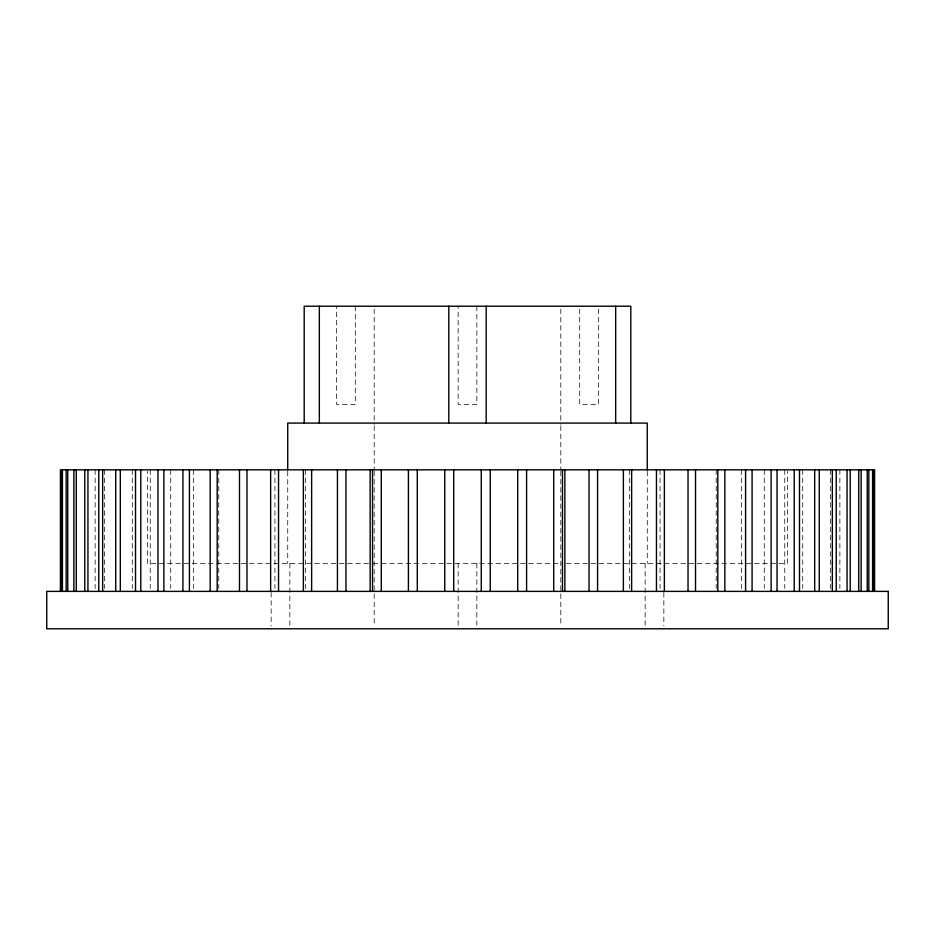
<?xml version="1.0" encoding="UTF-8"?>
<svg xmlns="http://www.w3.org/2000/svg" width="935" height="935" viewBox="0 0 935 935"><rect width="100%" height="100%" fill="white"/><g stroke="black" fill="none" stroke-linecap="round" stroke-linejoin="round"><path stroke-width="0.7" stroke-dasharray="4.67 3.51" d="M368.6 563.337L147.66 563.337L147.66 471.298M373.322 563.337L561.678 563.337M566.4 563.337L787.34 563.337L787.34 471.298M839.875 469.837L839.875 588.489M830.397 469.837L830.397 588.489M802.721 469.837L802.721 588.489M784.769 469.837L784.769 588.489M764.269 469.837L764.269 588.489M741.373 469.837L741.373 588.489M716.21 469.837L716.21 588.489M663.85 592.428L663.85 625.877M660.063 469.837L660.063 588.489M647.265 471.298L647.265 563.337M645.15 563.337L645.15 625.877M629.547 469.837L629.547 588.489M598.4 309.099L598.4 404.387L579.7 404.387L579.7 306.212M560.813 309.134L560.813 424.443M560.813 425.904L560.813 469.686M560.813 471.147L560.813 625.866M476.85 306.212L476.85 404.387L458.15 404.387L458.15 306.212M476.85 563.337L476.838 625.877M458.15 563.337L458.162 625.877M374.187 309.134L374.187 424.443M374.187 425.904L374.187 469.686M374.187 471.147L374.187 625.866M355.3 306.212L355.3 404.387L336.6 404.387L336.6 306.212M305.453 469.837L305.453 588.489M289.85 563.337L289.85 625.877M287.735 471.298L287.735 563.337M274.937 469.837L274.937 588.489M271.15 592.428L271.15 625.877M218.79 469.837L218.79 588.489M193.627 469.837L193.627 588.489M170.731 469.837L170.731 588.489M150.231 469.837L150.231 588.489M132.279 469.837L132.279 588.489M104.603 469.837L104.603 588.489M95.125 469.837L95.125 588.489"/><path stroke-width="1.4" d="M874.599 591.387L874.599 469.837L60.401 469.837L60.401 591.387M873.36 469.837L873.36 591.387M872.565 469.837L872.565 591.387M868.86 469.837L868.86 591.387M867.259 469.837L867.259 591.387M861.123 469.837L861.123 591.387M858.739 469.837L858.739 591.387M850.219 469.837L850.219 591.387M847.063 469.837L847.063 591.387M836.229 469.837L836.229 591.387M832.337 469.837L832.337 591.387M819.27 469.837L819.27 591.387M814.677 469.837L814.677 591.387M799.483 469.837L799.483 591.387M794.212 469.837L794.212 591.387M777.032 469.837L777.032 591.387M771.13 469.837L771.13 591.387M752.079 469.837L752.079 591.387M745.592 469.837L745.592 591.387M724.835 469.837L724.835 591.387M717.811 469.837L717.811 591.387M695.511 469.837L695.511 591.387M688.031 469.837L688.031 591.387M664.364 469.837L664.364 591.387M656.463 469.837L656.463 591.387M647.265 469.837L647.265 423.087L287.735 423.087L287.735 469.837M631.628 469.837L631.628 591.387M630.798 423.087L630.798 306.212L304.202 306.212L304.202 423.087M623.376 469.837L623.376 591.387M615.662 306.212L615.662 423.087M597.57 469.837L597.57 591.387M589.038 469.837L589.038 591.387M564.857 469.837L564.857 591.387M562.461 469.837L562.461 591.387M553.719 469.837L553.719 591.387M526.592 469.837L526.592 591.387M517.698 469.837L517.698 591.387M490.244 469.837L490.244 591.387M486.2 306.212L486.2 423.087M481.28 469.837L481.28 591.387M453.72 469.837L453.72 591.387M448.8 306.212L448.8 423.087M444.756 469.837L444.756 591.387M417.302 469.837L417.302 591.387M408.408 469.837L408.408 591.387M381.281 469.837L381.281 591.387M372.539 469.837L372.539 591.387M370.143 469.837L370.143 591.387M345.962 469.837L345.962 591.387M337.43 469.837L337.43 591.387M319.338 306.212L319.338 423.087M311.624 469.837L311.624 591.387M303.372 469.837L303.372 591.387M278.536 469.837L278.536 591.387M270.636 469.837L270.636 591.387M246.969 469.837L246.969 591.387M239.489 469.837L239.489 591.387M217.189 469.837L217.189 591.387M210.165 469.837L210.165 591.387M189.408 469.837L189.408 591.387M182.921 469.837L182.921 591.387M163.87 469.837L163.87 591.387M157.968 469.837L157.968 591.387M140.788 469.837L140.788 591.387M135.517 469.837L135.517 591.387M120.323 469.837L120.323 591.387M115.73 469.837L115.73 591.387M102.663 469.837L102.663 591.387M98.771 469.837L98.771 591.387M87.937 469.837L87.937 591.387M84.781 469.837L84.781 591.387M76.261 469.837L76.261 591.387M73.877 469.837L73.877 591.387M67.741 469.837L67.741 591.387M66.14 469.837L66.14 591.387M62.435 469.837L62.435 591.387M61.64 469.837L61.64 591.387M888.25 591.387L46.75 591.387L46.75 628.788L888.25 628.788L888.25 591.387"/></g></svg>
